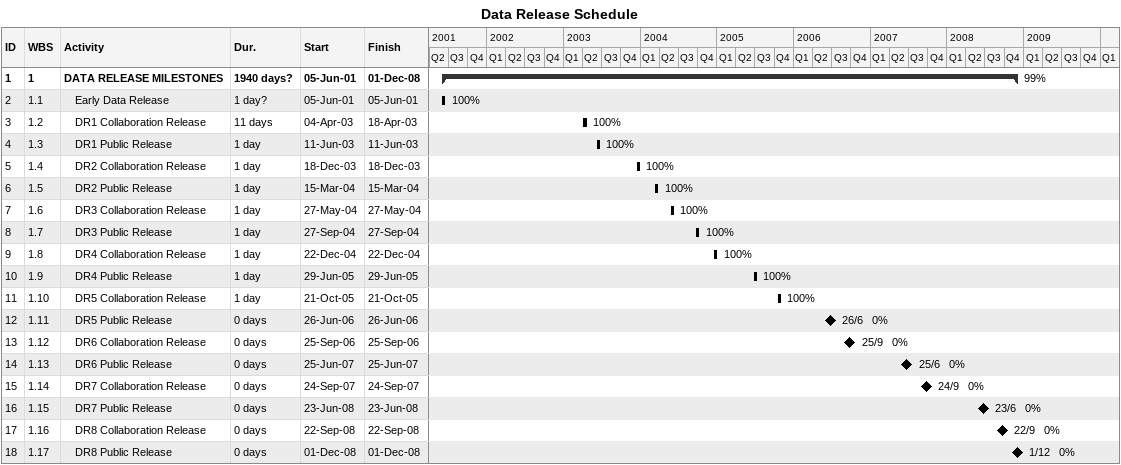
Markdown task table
Data Release Schedule

| ID | WBS | Task | Duration | Start | Finish | % complete |
|---|---|---|---|---|---|---|
| 1 | 1 | **DATA RELEASE MILESTONES** | 1940d? | 2001-06-05 | 2008-12-01 | 99 |
| 2 | 1.1 | Early Data Release | 1d? | 2001-06-05 | 2001-06-05 | 100 |
| 3 | 1.2 | DR1 Collaboration Release | 11d | 2003-04-04 | 2003-04-18 | 100 |
| 4 | 1.3 | DR1 Public Release | 1d | 2003-06-11 | 2003-06-11 | 100 |
| 5 | 1.4 | DR2 Collaboration Release | 1d | 2003-12-18 | 2003-12-18 | 100 |
| 6 | 1.5 | DR2 Public Release | 1d | 2004-03-15 | 2004-03-15 | 100 |
| 7 | 1.6 | DR3 Collaboration Release | 1d | 2004-05-27 | 2004-05-27 | 100 |
| 8 | 1.7 | DR3 Public Release | 1d | 2004-09-27 | 2004-09-27 | 100 |
| 9 | 1.8 | DR4 Collaboration Release | 1d | 2004-12-22 | 2004-12-22 | 100 |
| 10 | 1.9 | DR4 Public Release | 1d | 2005-06-29 | 2005-06-29 | 100 |
| 11 | 1.10 | DR5 Collaboration Release | 1d | 2005-10-21 | 2005-10-21 | 100 |
| 12 | 1.11 | DR5 Public Release | 0d | 2006-06-26 | 2006-06-26 | 0 |
| 13 | 1.12 | DR6 Collaboration Release | 0d | 2006-09-25 | 2006-09-25 | 0 |
| 14 | 1.13 | DR6 Public Release | 0d | 2007-06-25 | 2007-06-25 | 0 |
| 15 | 1.14 | DR7 Collaboration Release | 0d | 2007-09-24 | 2007-09-24 | 0 |
| 16 | 1.15 | DR7 Public Release | 0d | 2008-06-23 | 2008-06-23 | 0 |
| 17 | 1.16 | DR8 Collaboration Release | 0d | 2008-09-22 | 2008-09-22 | 0 |
| 18 | 1.17 | DR8 Public Release | 0d | 2008-12-01 | 2008-12-01 | 0 |
